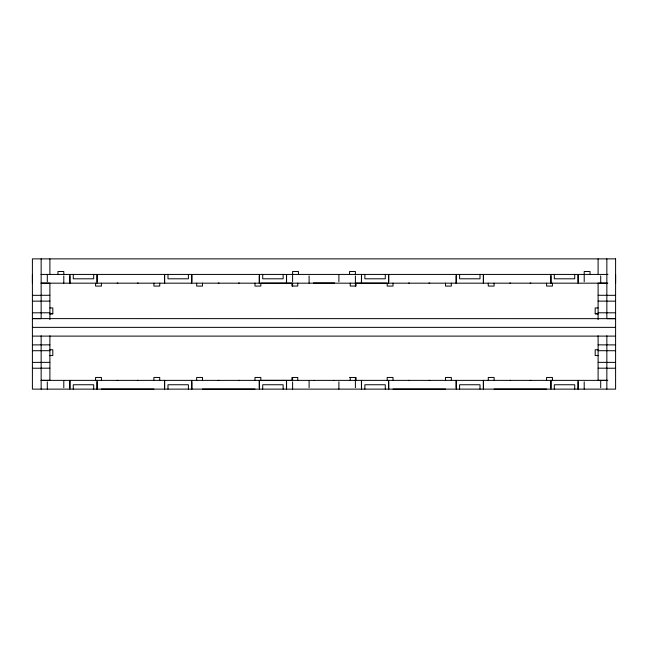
<?xml version="1.0" encoding="UTF-8"?>
<svg xmlns="http://www.w3.org/2000/svg" width="648" height="648" viewBox="0 0 648 648"><rect width="100%" height="100%" fill="white"/><g stroke="black" fill="none" stroke-linecap="round" stroke-linejoin="round"><path stroke-width="0.97" d="M32.4 283.176L32.4 274.428M615.6 283.176L615.6 274.428M137.376 283.16L138.178 282.998M238.464 283.16L239.266 282.998M334.522 282.982L313.478 282.982M428.976 283.16L429.778 282.998M530.064 283.16L530.866 282.998M313.478 380.53L314.28 380.376M41.026 274.428L607.929 274.428M41.148 283.136L49.896 283.136L49.896 319.61M606.852 283.136L598.104 283.136L598.104 319.61M41.148 283.176L607.824 283.176M41.148 295.286L49.896 295.286M598.104 295.286L606.852 295.286M32.4 295.326L41.148 295.326M606.852 295.326L615.6 295.326M32.4 301.158L49.896 301.118M598.104 301.118L615.6 301.158M49.896 307.946L52.812 307.946L52.812 313.778L49.896 313.794L52.812 313.778M598.104 307.946L595.188 307.946L595.188 313.778L598.104 313.794L595.188 313.778M32.4 312.822L49.896 312.781M598.104 312.781L615.6 312.822M32.4 327.361L615.6 327.361M32.4 336.11L615.6 336.11M32.4 344.898L49.896 344.858M598.104 344.858L615.6 344.898M49.896 349.742L52.812 349.742L52.812 355.574L49.896 355.574M598.104 349.758L595.188 349.742L595.188 355.574L598.104 355.574M32.4 350.73L49.896 350.69M598.104 350.69L615.6 350.73M49.896 362.354L32.4 362.394M598.104 362.354L615.6 362.394M41.148 368.186L49.896 368.186M598.104 368.186L606.852 368.186M32.4 368.226L41.148 368.226M606.852 368.226L615.6 368.226M349.564 377.46L356.076 377.46L356.076 380.376M41.148 380.336L49.896 380.336M598.104 380.336L606.852 380.336M41.148 380.376L607.824 380.376M101.412 389.108L153.9 389.108M202.5 389.108L254.988 389.108M393.012 389.108L445.5 389.108M494.1 389.108L546.588 389.108M509.822 282.998L510.624 283.16M408.734 282.998L409.536 283.16M218.222 282.998L219.024 283.16M117.134 282.998L117.936 283.16M333.72 380.376L334.522 380.53M606.852 258.876L606.852 318.654L615.6 318.654L32.4 318.614L41.148 318.654L41.148 258.876M606.852 335.769L606.852 389.124M600.704 275.886L600.704 283.176M600.704 380.376L600.704 387.666M598.104 258.876L598.104 274.428M598.104 335.769L598.104 380.36M590.036 274.428L590.036 271.512L584.204 271.512L584.204 281.718M584.204 381.834L584.204 389.124M578.178 274.428L578.178 281.718M578.178 381.834L578.178 389.124M578.057 274.428L578.057 283.176M578.057 380.376L578.057 389.124M574.727 274.428L574.727 278.802L554.315 278.802L554.315 274.428M574.727 389.124L574.727 384.75L554.315 384.75L554.315 389.124M552.42 283.16L552.42 286.076L546.588 286.076L546.588 283.16M552.42 380.36L552.42 377.444L546.588 377.444L546.588 380.36M550.986 274.428L550.986 283.176M550.986 380.376L550.986 389.124M550.865 275.886L550.865 283.176M550.865 380.376L550.865 387.666M494.1 283.16L494.1 286.076L488.268 286.076L488.268 283.16M494.1 380.36L494.1 377.444L488.268 377.444L488.268 380.36M483.457 274.428L483.457 281.718M483.457 381.834L483.457 389.124M483.335 274.428L483.335 283.176M483.335 380.376L483.335 389.124M480.006 274.428L480.006 278.802L459.594 278.802L459.594 274.428M480.006 389.124L480.006 384.75L459.594 384.75L459.594 389.124M456.265 274.428L456.265 283.176M456.265 380.376L456.265 389.124M456.143 275.886L456.143 283.176M456.143 380.376L456.143 387.666M451.332 283.16L451.332 286.076L445.5 286.076L445.5 283.16M451.332 380.36L451.332 377.444L445.5 377.444L445.5 380.36M393.012 283.16L393.012 286.076L387.18 286.076L387.18 283.16L356.076 283.136L356.076 286.051L350.244 286.051L350.244 283.136M393.012 380.36L393.012 377.444L387.18 377.444L387.18 380.36M388.735 274.428L388.735 281.718M388.735 381.834L388.735 389.124M388.614 274.428L388.614 283.176M388.614 380.376L388.614 389.124M385.285 274.428L385.285 278.802L364.873 278.802L364.873 274.428M385.285 389.124L385.285 384.75L364.873 384.75L364.873 389.124M361.544 274.428L361.544 283.176M361.544 380.376L361.544 389.124M361.422 275.886L361.422 283.176M361.422 380.376L361.422 387.666M355.396 274.428L355.396 271.512L349.564 271.512L349.564 274.428M355.396 275.886L355.396 286.092M355.396 377.46L355.396 387.666M350.244 377.46L350.244 380.376M338.896 274.428L338.896 281.718M338.896 381.834L338.896 389.124M309.104 275.886L309.104 283.176M309.104 380.376L309.104 387.666M298.436 274.428L298.436 271.512L292.604 271.512L292.604 281.718M297.756 283.136L297.756 286.051L291.924 286.051L291.924 283.136L260.82 283.16L260.82 286.076L254.988 286.076L254.988 283.16M297.756 380.376L297.756 377.46L291.924 377.46L291.924 380.376L260.82 380.36L260.82 377.444L254.988 377.444L254.988 380.36M292.604 283.176L292.604 286.092M292.604 377.46L292.604 380.376M292.604 381.834L292.604 389.124M286.578 274.428L286.578 281.718M286.578 381.834L286.578 389.124M286.457 274.428L286.457 283.176M286.457 380.376L286.457 389.124M283.127 274.428L283.127 278.802L262.715 278.802L262.715 274.428M283.127 389.124L283.127 384.75L262.715 384.75L262.715 389.124M259.386 274.428L259.386 283.176M259.386 380.376L259.386 389.124M259.265 275.886L259.265 283.176M259.265 380.376L259.265 387.666M202.5 283.16L202.5 286.076L196.668 286.076L196.668 283.16M202.5 380.36L202.5 377.444L196.668 377.444L196.668 380.36M191.857 274.428L191.857 281.718M191.857 381.834L191.857 389.124M191.735 274.428L191.735 283.176M191.735 380.376L191.735 389.124M188.406 274.428L188.406 278.802L167.994 278.802L167.994 274.428M188.406 389.124L188.406 384.75L167.994 384.75L167.994 389.124M164.665 274.428L164.665 283.176M164.665 380.376L164.665 389.124M164.543 275.886L164.543 283.176M164.543 380.376L164.543 387.666M159.732 283.16L159.732 286.076L153.9 286.076L153.9 283.16M159.732 380.36L159.732 377.444L153.9 377.444L153.9 380.36M101.412 283.16L101.412 286.076L95.58 286.076L95.58 283.16M101.412 380.36L101.412 377.444L95.58 377.444L95.58 380.36M97.135 274.428L97.135 281.718M97.135 381.834L97.135 389.124M97.014 274.428L97.014 283.176M97.014 380.376L97.014 389.124M93.685 274.428L93.685 278.802L73.273 278.802L73.273 274.428M93.685 389.124L93.685 384.75L73.273 384.75L73.273 389.124M69.944 274.428L69.944 283.176M69.944 380.376L69.944 389.124M69.822 275.886L69.822 283.176M69.822 380.376L69.822 387.666M63.796 274.428L63.796 271.512L57.964 271.512L57.964 274.428M63.796 275.886L63.796 283.176M63.796 380.376L63.796 387.666M49.896 258.876L49.896 274.428M49.896 335.769L49.896 380.36M47.296 274.428L47.296 281.718M47.296 381.834L47.296 389.124M41.148 335.769L41.148 389.124M137.376 380.36A2.179 2.179 0 0 1 138.178 380.506M117.134 380.506A2.179 2.179 0 0 1 117.936 380.36M238.464 380.36A2.179 2.179 0 0 1 239.266 380.506M218.222 380.506A2.179 2.179 0 0 1 219.024 380.36M428.976 380.36A2.179 2.179 0 0 1 429.778 380.506M408.734 380.506A2.179 2.179 0 0 1 409.536 380.36M530.064 380.36A2.179 2.179 0 0 1 530.866 380.506M509.822 380.506A2.179 2.179 0 0 1 510.624 380.36M615.6 258.876L32.4 258.876L32.4 389.124L615.6 389.124L615.6 258.876"/></g></svg>
